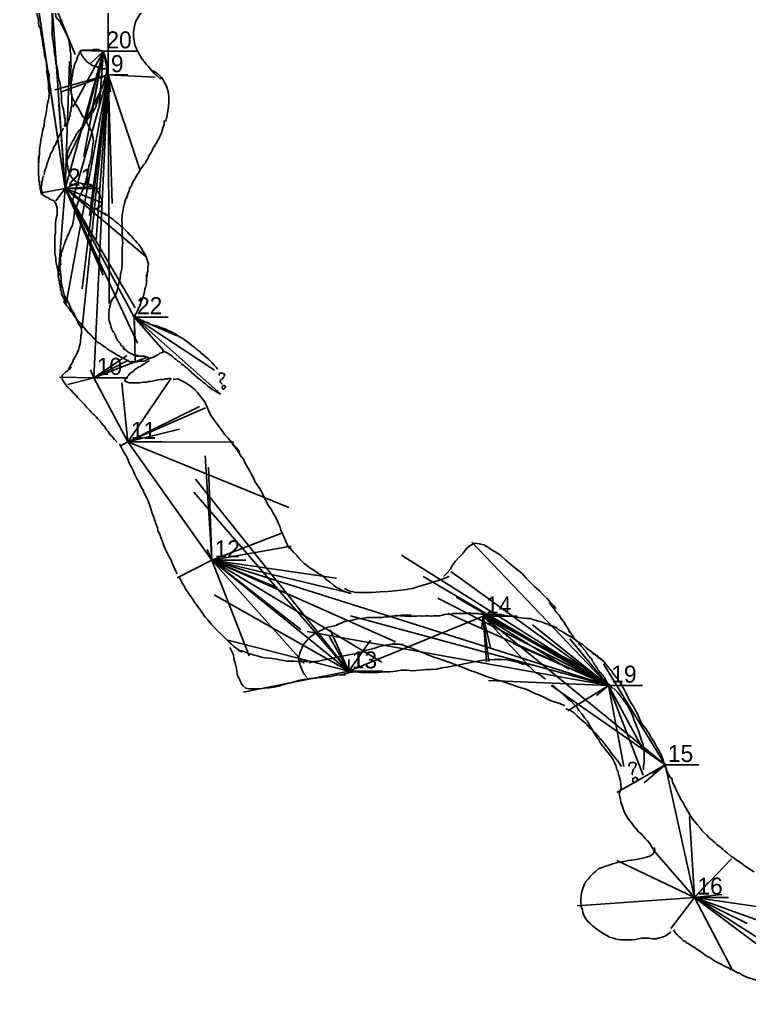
# Model space of a CAD drawing. Extents: x 3.2 to 43.1, y -48.1 to 3.7.
# Drawn here: x 8.33 to 21.2, y -48.1 to -30.7 of the extents above; entities that cross this region are included whole.
import ezdxf

# ---------------------------------------------------------------- set-up
doc = ezdxf.new("R2010")
doc.units = 0
for name, pattern in [('L_BORDER', [0]), ('L_chimney', [0]), ('L_WALL', [0])]:
    doc.linetypes.add(name, pattern=pattern)
for name, color, linetype in [('LEG', 1, 'Continuous'), ('SCRAP_0', 7, 'Continuous'), ('SPLAY', 2, 'Continuous'), ('STATION', 3, 'Continuous')]:
    doc.layers.add(name, color=color, linetype=linetype)

msp = doc.modelspace()

# ---------------------------------------------------------------- linework, layer by layer
at = {"layer": 'LEG'}
for p, q in [((9.89, -28.64, -1), (9.89, -31.67, -1)), ((9.13, -33.67, -1), (8.49, -29.3, -1)), ((9.81, -31.25, -1), (9.13, -33.67, -1)), ((9.89, -31.67, -1), (9.81, -31.25, -1)), ((9.89, -31.67, -1), (9.64, -37.01, -1)), ((9.13, -33.67, -1), (10.35, -35.94, -1)), ((9.64, -37.01, -1), (10.24, -38.14, -1)), ((10.24, -38.14, -1), (11.72, -40.23, -1)), ((11.72, -40.23, -1), (14.14, -42.19, -1)), ((11.72, -40.23, -1), (18.72, -42.44, -1)), ((14.14, -42.19, -1), (16.51, -41.22, -1)), ((16.51, -41.22, -1), (19.72, -43.84, -1)), ((19.72, -43.84, -1), (20.24, -46.18, -1)), ((20.24, -46.18, -1), (22.77, -48.08, -1)), ((20.24, -46.18, -1), (22.09, -47.36, -1))]:
    msp.add_line(p, q, dxfattribs=at)
at = {"layer": 'SCRAP_0', "color": 90, "linetype": 'L_border', "flags": 128}
for points in [[(8.85, -31.71), (8.85, -31.67), (8.83, -31.61), (8.81, -31.54), (8.8, -31.5), (8.8, -31.44), (8.78, -31.36), (8.77, -31.32), (8.76, -31.25), (8.75, -31.19), (8.74, -31.14), (8.73, -31.06), (8.72, -31.01), (8.71, -30.95), (8.7, -30.89), (8.69, -30.84), (8.67, -30.8), (8.66, -30.75), (8.66, -30.7), (8.65, -30.65), (8.64, -30.61), (8.63, -30.57), (8.62, -30.52), (8.61, -30.46), (8.6, -30.39), (8.59, -30.32), (8.57, -30.25), (8.55, -30.19), (8.54, -30.13), (8.53, -30.08), (8.52, -30.03), (8.5, -29.98), (8.49, -29.91), (8.48, -29.84), (8.47, -29.78), (8.45, -29.72), (8.43, -29.66), (8.42, -29.62), (8.4, -29.58), (8.38, -29.54), (8.36, -29.49), (8.33, -29.45)], [(8.9, -30.57), (8.9, -30.65), (8.9, -30.74), (8.9, -30.83), (8.9, -30.9), (8.9, -30.95), (8.91, -31.03), (8.92, -31.08), (8.93, -31.17), (8.94, -31.24), (8.95, -31.32), (8.96, -31.39), (8.97, -31.46), (8.99, -31.53), (9, -31.6), (9.01, -31.68), (9.02, -31.75), (9.04, -31.8), (9.05, -31.86), (9.05, -31.92), (9.06, -31.98), (9.07, -32.05), (9.07, -32.12), (9.08, -32.2), (9.1, -32.27), (9.11, -32.34), (9.12, -32.4)], [(9.39, -31.26), (9.38, -31.29), (9.37, -31.32), (9.35, -31.35), (9.34, -31.39), (9.33, -31.42), (9.32, -31.44), (9.31, -31.46), (9.3, -31.48), (9.29, -31.5), (9.29, -31.53), (9.28, -31.56), (9.27, -31.6), (9.27, -31.62), (9.26, -31.65), (9.26, -31.68), (9.25, -31.71), (9.25, -31.74), (9.25, -31.76), (9.24, -31.78), (9.24, -31.81), (9.24, -31.83), (9.24, -31.85), (9.24, -31.88), (9.24, -31.9), (9.24, -31.93), (9.24, -31.96), (9.24, -31.98), (9.25, -32.02), (9.25, -32.05), (9.25, -32.08), (9.25, -32.11), (9.25, -32.13), (9.25, -32.16), (9.25, -32.18), (9.25, -32.21), (9.24, -32.23), (9.24, -32.26), (9.23, -32.29), (9.23, -32.31), (9.22, -32.34), (9.22, -32.36), (9.22, -32.39), (9.21, -32.41), (9.2, -32.44), (9.19, -32.47), (9.18, -32.5), (9.17, -32.52), (9.16, -32.54), (9.14, -32.56), (9.13, -32.58)], [(8.67, -33.22), (8.67, -33.16), (8.68, -33.07), (8.68, -32.98), (8.69, -32.91), (8.7, -32.82), (8.72, -32.74), (8.73, -32.66), (8.76, -32.56), (8.77, -32.47), (8.79, -32.37), (8.8, -32.31), (8.81, -32.24), (8.82, -32.17), (8.84, -32.11), (8.85, -32.05), (8.85, -31.98), (8.84, -31.92), (8.84, -31.85), (8.83, -31.77), (8.82, -31.69), (8.81, -31.62), (8.81, -31.58)], [(9.87, -31.55), (9.87, -31.56), (9.87, -31.58), (9.87, -31.59), (9.86, -31.6), (9.86, -31.61), (9.86, -31.63), (9.86, -31.65), (9.85, -31.66), (9.85, -31.68), (9.84, -31.69), (9.84, -31.71), (9.83, -31.72), (9.83, -31.74), (9.82, -31.76), (9.82, -31.77), (9.81, -31.79), (9.81, -31.8), (9.8, -31.81), (9.8, -31.82), (9.8, -31.84), (9.79, -31.85), (9.79, -31.86), (9.79, -31.87), (9.79, -31.88), (9.78, -31.89)], [(9.52, -32.45), (9.54, -32.44), (9.55, -32.42), (9.57, -32.4), (9.58, -32.39), (9.59, -32.37), (9.61, -32.34), (9.63, -32.31), (9.64, -32.29), (9.66, -32.26), (9.67, -32.24), (9.68, -32.22), (9.68, -32.19), (9.69, -32.17), (9.7, -32.14), (9.71, -32.1), (9.71, -32.09), (9.72, -32.07), (9.73, -32.04), (9.73, -32.02), (9.74, -32), (9.75, -31.98), (9.76, -31.96), (9.76, -31.93), (9.77, -31.91), (9.78, -31.89)], [(9.12, -32.36), (9.12, -32.38), (9.12, -32.4), (9.12, -32.42), (9.13, -32.44), (9.13, -32.46), (9.13, -32.49), (9.13, -32.51), (9.13, -32.53), (9.13, -32.54), (9.12, -32.56), (9.12, -32.57), (9.12, -32.58)], [(9.49, -32.52), (9.48, -32.53), (9.46, -32.55), (9.44, -32.57), (9.43, -32.59), (9.41, -32.61), (9.4, -32.63), (9.38, -32.65), (9.36, -32.67), (9.35, -32.69), (9.33, -32.71), (9.32, -32.74), (9.31, -32.76), (9.29, -32.79), (9.28, -32.82)], [(9.53, -32.45), (9.52, -32.46), (9.52, -32.46), (9.52, -32.46), (9.52, -32.46), (9.52, -32.47), (9.52, -32.47), (9.52, -32.47), (9.52, -32.47), (9.51, -32.48), (9.51, -32.48), (9.51, -32.48), (9.51, -32.48), (9.51, -32.49), (9.51, -32.49), (9.5, -32.49), (9.5, -32.5), (9.5, -32.5), (9.5, -32.5), (9.5, -32.5), (9.5, -32.5), (9.5, -32.51), (9.5, -32.51), (9.49, -32.51), (9.49, -32.51), (9.49, -32.51), (9.49, -32.52), (9.49, -32.52), (9.49, -32.52), (9.48, -32.52)], [(9.18, -33.01), (9.18, -33), (9.18, -33), (9.19, -32.99), (9.19, -32.99), (9.19, -32.98), (9.19, -32.98), (9.2, -32.97), (9.2, -32.96), (9.2, -32.96), (9.2, -32.95), (9.21, -32.94), (9.21, -32.94), (9.21, -32.93), (9.22, -32.93), (9.22, -32.92), (9.22, -32.92), (9.23, -32.91), (9.23, -32.9), (9.23, -32.9), (9.23, -32.89), (9.24, -32.89), (9.24, -32.88), (9.24, -32.88), (9.25, -32.87), (9.25, -32.87), (9.25, -32.86), (9.26, -32.85), (9.26, -32.85), (9.26, -32.84), (9.27, -32.84), (9.27, -32.83), (9.27, -32.83), (9.27, -32.82), (9.28, -32.82), (9.28, -32.81), (9.28, -32.81)], [(9.37, -33.58), (9.35, -33.57), (9.33, -33.57), (9.32, -33.55), (9.3, -33.54), (9.28, -33.52), (9.27, -33.5), (9.26, -33.49), (9.24, -33.47), (9.23, -33.45), (9.22, -33.43), (9.21, -33.41), (9.2, -33.39), (9.19, -33.36), (9.19, -33.35), (9.18, -33.32), (9.18, -33.3), (9.18, -33.28), (9.17, -33.26), (9.17, -33.24), (9.17, -33.22), (9.16, -33.2), (9.16, -33.18), (9.16, -33.16), (9.16, -33.13), (9.16, -33.11), (9.17, -33.09), (9.17, -33.07), (9.17, -33.05), (9.18, -33.03), (9.18, -33.01)], [(8.74, -33.79), (8.72, -33.77), (8.71, -33.75), (8.7, -33.73), (8.7, -33.71), (8.69, -33.69), (8.69, -33.66), (8.69, -33.64), (8.68, -33.61), (8.68, -33.59), (8.68, -33.56), (8.67, -33.53), (8.67, -33.51), (8.67, -33.48), (8.67, -33.46), (8.66, -33.44), (8.66, -33.42), (8.66, -33.4), (8.66, -33.37), (8.66, -33.36), (8.66, -33.34), (8.66, -33.31), (8.66, -33.29), (8.66, -33.27), (8.66, -33.24), (8.66, -33.22), (8.66, -33.2), (8.66, -33.18), (8.66, -33.15), (8.66, -33.14), (8.67, -33.09)], [(9.35, -33.57), (9.37, -33.57), (9.4, -33.58), (9.41, -33.58), (9.43, -33.59), (9.46, -33.59), (9.47, -33.59), (9.49, -33.59), (9.51, -33.59), (9.53, -33.6), (9.55, -33.6), (9.57, -33.61), (9.59, -33.62), (9.61, -33.63), (9.62, -33.64), (9.64, -33.65), (9.65, -33.65), (9.67, -33.67), (9.68, -33.68), (9.69, -33.7), (9.7, -33.72), (9.71, -33.73), (9.72, -33.75), (9.73, -33.77), (9.74, -33.78), (9.75, -33.8), (9.75, -33.82), (9.76, -33.83), (9.77, -33.85), (9.78, -33.87), (9.78, -33.89), (9.78, -33.9), (9.78, -33.92), (9.78, -33.94), (9.77, -33.96), (9.76, -33.97), (9.75, -33.99), (9.73, -34), (9.72, -34.01), (9.7, -34.02), (9.68, -34.03), (9.67, -34.03), (9.68, -34.04), (9.7, -34.05), (9.72, -34.06), (9.74, -34.07), (9.76, -34.08), (9.78, -34.09), (9.79, -34.1), (9.81, -34.11), (9.82, -34.12), (9.84, -34.13), (9.85, -34.14), (9.86, -34.15)], [(9.04, -35.21), (9.02, -35.18), (9, -35.12), (8.99, -35.06), (8.98, -35.01), (8.97, -34.96), (8.97, -34.91), (8.96, -34.87), (8.95, -34.82), (8.95, -34.79), (8.95, -34.75), (8.95, -34.72), (8.95, -34.68), (8.95, -34.63), (8.95, -34.59), (8.95, -34.55), (8.95, -34.5), (8.96, -34.46), (8.96, -34.42), (8.96, -34.37), (8.96, -34.32), (8.96, -34.29), (8.97, -34.23), (8.98, -34.17), (8.99, -34.14), (8.99, -34.1), (8.99, -34.06), (8.99, -34.02), (8.98, -33.98), (8.97, -33.94), (8.95, -33.91), (8.93, -33.89), (8.89, -33.87), (8.86, -33.86), (8.83, -33.84), (8.79, -33.82), (8.76, -33.8), (8.73, -33.78), (8.7, -33.76)], [(9.82, -34.11), (9.87, -34.14), (9.9, -34.17), (9.94, -34.19), (9.98, -34.22), (10.01, -34.25), (10.04, -34.27), (10.07, -34.29), (10.11, -34.33), (10.14, -34.35), (10.16, -34.37), (10.19, -34.4), (10.22, -34.43), (10.24, -34.45), (10.26, -34.48), (10.31, -34.52), (10.34, -34.56), (10.37, -34.59), (10.4, -34.63), (10.43, -34.66), (10.46, -34.7), (10.48, -34.73), (10.5, -34.77), (10.52, -34.8), (10.55, -34.85), (10.57, -34.89), (10.58, -34.93), (10.59, -34.97), (10.6, -35.01), (10.59, -35.06), (10.59, -35.09), (10.59, -35.13), (10.58, -35.16), (10.58, -35.21), (10.57, -35.25)], [(9.01, -35.12), (9.01, -35.15), (9.01, -35.18), (9.01, -35.21), (9.01, -35.23), (9.02, -35.25), (9.02, -35.28), (9.03, -35.31), (9.03, -35.34), (9.04, -35.36), (9.04, -35.38), (9.05, -35.41), (9.05, -35.43), (9.05, -35.45), (9.06, -35.48), (9.07, -35.5), (9.07, -35.53), (9.08, -35.56), (9.09, -35.58), (9.11, -35.61), (9.12, -35.64), (9.14, -35.67), (9.15, -35.7)], [(10.35, -35.93), (10.37, -35.9), (10.39, -35.87), (10.4, -35.84), (10.42, -35.8), (10.43, -35.77), (10.45, -35.74), (10.46, -35.71), (10.47, -35.68), (10.48, -35.65), (10.5, -35.61), (10.51, -35.58), (10.52, -35.54), (10.53, -35.49), (10.54, -35.45), (10.55, -35.42), (10.56, -35.37), (10.57, -35.34), (10.57, -35.31), (10.57, -35.28), (10.57, -35.25), (10.57, -35.22), (10.57, -35.19)], [(9.1, -35.66), (9.13, -35.7), (9.16, -35.74), (9.19, -35.77), (9.21, -35.8), (9.23, -35.84), (9.26, -35.87), (9.28, -35.9), (9.31, -35.94), (9.34, -35.98), (9.37, -36.02), (9.4, -36.05), (9.43, -36.09), (9.47, -36.13), (9.5, -36.17), (9.54, -36.22), (9.58, -36.25)], [(10.37, -35.91), (10.36, -35.92), (10.36, -35.92), (10.36, -35.92), (10.36, -35.93), (10.36, -35.93), (10.36, -35.93), (10.36, -35.94), (10.36, -35.94), (10.36, -35.94), (10.37, -35.94), (10.37, -35.95), (10.37, -35.95), (10.37, -35.95), (10.38, -35.95), (10.38, -35.95), (10.38, -35.96), (10.39, -35.96), (10.39, -35.96), (10.39, -35.96)], [(10.57, -36.03), (10.56, -36.03), (10.55, -36.03), (10.53, -36.02), (10.52, -36.02), (10.51, -36.01), (10.49, -36), (10.48, -36), (10.46, -35.99), (10.45, -35.98), (10.43, -35.98), (10.42, -35.97), (10.41, -35.97), (10.4, -35.97), (10.39, -35.96), (10.38, -35.96)], [(10.56, -36.03), (10.6, -36.05), (10.63, -36.07), (10.67, -36.08), (10.72, -36.09), (10.78, -36.11), (10.83, -36.13), (10.89, -36.15), (10.94, -36.17), (10.98, -36.19), (11.02, -36.21), (11.06, -36.23), (11.11, -36.26), (11.15, -36.29), (11.21, -36.32), (11.26, -36.36), (11.32, -36.4), (11.37, -36.44), (11.42, -36.48), (11.46, -36.52), (11.5, -36.54), (11.53, -36.58), (11.58, -36.61), (11.62, -36.65), (11.67, -36.69), (11.72, -36.74), (11.76, -36.79), (11.8, -36.83), (11.82, -36.86)], [(9.57, -36.25), (9.57, -36.25), (9.58, -36.25), (9.58, -36.25), (9.58, -36.26), (9.58, -36.26), (9.59, -36.26), (9.59, -36.27), (9.59, -36.27), (9.59, -36.27), (9.6, -36.27), (9.6, -36.28), (9.6, -36.28), (9.6, -36.28), (9.61, -36.28), (9.61, -36.29), (9.61, -36.29), (9.62, -36.29), (9.62, -36.29), (9.62, -36.3), (9.62, -36.3), (9.63, -36.3), (9.63, -36.3), (9.63, -36.31), (9.63, -36.31), (9.64, -36.31), (9.64, -36.31), (9.64, -36.32), (9.64, -36.32), (9.65, -36.32), (9.65, -36.32), (9.65, -36.32), (9.65, -36.32)], [(9.65, -36.32), (9.68, -36.36), (9.71, -36.39), (9.75, -36.41), (9.79, -36.44), (9.82, -36.46), (9.85, -36.48), (9.88, -36.51), (9.92, -36.53), (9.95, -36.55), (9.99, -36.57), (10.03, -36.6), (10.07, -36.62), (10.12, -36.65), (10.15, -36.66), (10.2, -36.69), (10.24, -36.71), (10.28, -36.73), (10.32, -36.74), (10.35, -36.74)], [(10.3, -36.72), (10.34, -36.73), (10.36, -36.73), (10.4, -36.73), (10.44, -36.72), (10.48, -36.72), (10.51, -36.72), (10.54, -36.71), (10.58, -36.69), (10.61, -36.68), (10.65, -36.66), (10.69, -36.65), (10.72, -36.63), (10.75, -36.61), (10.78, -36.6), (10.8, -36.58), (10.83, -36.57), (10.86, -36.56), (10.88, -36.55)], [(10.85, -36.55), (10.88, -36.55), (10.93, -36.57), (10.98, -36.6), (11, -36.62), (11.03, -36.64), (11.06, -36.67), (11.09, -36.69), (11.12, -36.72), (11.15, -36.73), (11.19, -36.77), (11.23, -36.8), (11.27, -36.83), (11.29, -36.85), (11.32, -36.88), (11.35, -36.9), (11.37, -36.93), (11.4, -36.95), (11.42, -36.97), (11.45, -36.99), (11.47, -37.01), (11.49, -37.03), (11.54, -37.06), (11.57, -37.09), (11.61, -37.12), (11.65, -37.16), (11.69, -37.19), (11.73, -37.22), (11.77, -37.24), (11.8, -37.26), (11.83, -37.28), (11.86, -37.3)], [(11.86, -36.97), (11.85, -36.96), (11.85, -36.95), (11.85, -36.94), (11.86, -36.93), (11.88, -36.93), (11.89, -36.93), (11.9, -36.93), (11.91, -36.93), (11.93, -36.94), (11.94, -36.94), (11.94, -36.95), (11.95, -36.96), (11.94, -36.98), (11.93, -37), (11.92, -37.01), (11.91, -37.03), (11.89, -37.04), (11.88, -37.05), (11.87, -37.06), (11.87, -37.07), (11.87, -37.08), (11.87, -37.09), (11.88, -37.1), (11.89, -37.11), (11.9, -37.12), (11.9, -37.12)], [(11.91, -37.17), (11.9, -37.18), (11.91, -37.2), (11.92, -37.21), (11.93, -37.21), (11.94, -37.2), (11.95, -37.19), (11.96, -37.17), (11.96, -37.16), (11.95, -37.15), (11.93, -37.15), (11.91, -37.16), (11.9, -37.17)], [(13.92, -41.37), (14, -41.34), (14.06, -41.31), (14.13, -41.3), (14.2, -41.29), (14.27, -41.27), (14.33, -41.26), (14.4, -41.25), (14.46, -41.24), (14.52, -41.24), (14.57, -41.24), (14.62, -41.24), (14.67, -41.24), (14.72, -41.24), (14.78, -41.23), (14.84, -41.23), (14.89, -41.22), (14.94, -41.21), (15, -41.21), (15.06, -41.2), (15.12, -41.2), (15.19, -41.2), (15.24, -41.2)], [(14.97, -41.2), (15.03, -41.21), (15.08, -41.21), (15.13, -41.22), (15.17, -41.22), (15.22, -41.22), (15.27, -41.22), (15.33, -41.22), (15.39, -41.21), (15.44, -41.22), (15.5, -41.21), (15.55, -41.21), (15.6, -41.22), (15.64, -41.21), (15.69, -41.21), (15.74, -41.21), (15.79, -41.2), (15.83, -41.19), (15.88, -41.18), (15.93, -41.18), (15.98, -41.17), (16.03, -41.17), (16.08, -41.17), (16.12, -41.17), (16.17, -41.17), (16.22, -41.17), (16.27, -41.16), (16.32, -41.17), (16.37, -41.17), (16.42, -41.17), (16.47, -41.18), (16.53, -41.18), (16.6, -41.18), (16.65, -41.19), (16.71, -41.19), (16.76, -41.19), (16.8, -41.19), (16.82, -41.19)], [(16.8, -41.19), (16.81, -41.19), (16.82, -41.19), (16.83, -41.19), (16.84, -41.19), (16.85, -41.2), (16.86, -41.2), (16.87, -41.2), (16.88, -41.2), (16.88, -41.2), (16.89, -41.21), (16.91, -41.21), (16.91, -41.21), (16.92, -41.21), (16.93, -41.21), (16.94, -41.21), (16.95, -41.22), (16.96, -41.22)], [(16.9, -41.21), (16.96, -41.22), (17.01, -41.22), (17.07, -41.23), (17.14, -41.24), (17.22, -41.25), (17.28, -41.26), (17.34, -41.26), (17.4, -41.28), (17.47, -41.3), (17.53, -41.32), (17.59, -41.34), (17.65, -41.36), (17.71, -41.39)], [(17.71, -41.39), (17.71, -41.39), (17.72, -41.39), (17.72, -41.39), (17.73, -41.39), (17.74, -41.4), (17.74, -41.4), (17.75, -41.4), (17.75, -41.4), (17.76, -41.4), (17.76, -41.41), (17.77, -41.41), (17.77, -41.41), (17.78, -41.41), (17.78, -41.41), (17.79, -41.42), (17.79, -41.42), (17.8, -41.42), (17.8, -41.42), (17.81, -41.43), (17.81, -41.43), (17.81, -41.43), (17.82, -41.44), (17.82, -41.44), (17.82, -41.44), (17.83, -41.45), (17.83, -41.45), (17.84, -41.45), (17.84, -41.45), (17.84, -41.46), (17.85, -41.46)], [(17.83, -41.45), (17.89, -41.48), (17.94, -41.51), (18, -41.55), (18.06, -41.58), (18.11, -41.62), (18.16, -41.65), (18.21, -41.69), (18.27, -41.72), (18.32, -41.77), (18.38, -41.82), (18.44, -41.86), (18.49, -41.9), (18.54, -41.94), (18.59, -41.98), (18.64, -42.01)], [(12.04, -41.77), (12.07, -41.83), (12.1, -41.9), (12.11, -41.97), (12.13, -42.04), (12.15, -42.11), (12.16, -42.18), (12.17, -42.24), (12.19, -42.3), (12.22, -42.35), (12.24, -42.4), (12.27, -42.44), (12.32, -42.49), (12.38, -42.5), (12.44, -42.5), (12.49, -42.5), (12.56, -42.5), (12.65, -42.49), (12.73, -42.48), (12.82, -42.47), (12.9, -42.45), (12.97, -42.43), (13.03, -42.41), (13.09, -42.4), (13.14, -42.39), (13.19, -42.37), (13.25, -42.35), (13.31, -42.34), (13.38, -42.33), (13.44, -42.32), (13.5, -42.32), (13.55, -42.31), (13.6, -42.3), (13.66, -42.3), (13.71, -42.29), (13.77, -42.29), (13.82, -42.28), (13.87, -42.27), (13.92, -42.26), (13.98, -42.25), (14.04, -42.25), (14.08, -42.25)], [(18.43, -41.85), (18.44, -41.87), (18.45, -41.88), (18.47, -41.89), (18.49, -41.9), (18.5, -41.91), (18.52, -41.92), (18.54, -41.93), (18.55, -41.94), (18.57, -41.96), (18.59, -41.97), (18.6, -41.99), (18.62, -42.01), (18.64, -42.02), (18.66, -42.04), (18.67, -42.06), (18.68, -42.07), (18.69, -42.08), (18.7, -42.1), (18.71, -42.11), (18.73, -42.13), (18.74, -42.15), (18.76, -42.17), (18.78, -42.19), (18.79, -42.22), (18.81, -42.24), (18.82, -42.25), (18.83, -42.26), (18.84, -42.28), (18.85, -42.29), (18.87, -42.31), (18.88, -42.32), (18.89, -42.34), (18.91, -42.36), (18.92, -42.37), (18.93, -42.39), (18.93, -42.41), (18.94, -42.42)], [(14.01, -42.25), (14.15, -42.21), (14.26, -42.2), (14.35, -42.21), (14.45, -42.21), (14.55, -42.21), (14.65, -42.21), (14.75, -42.2), (14.86, -42.2), (14.97, -42.19), (15.07, -42.17), (15.16, -42.17), (15.27, -42.18), (15.39, -42.17), (15.5, -42.16), (15.59, -42.16), (15.69, -42.15), (15.78, -42.13), (15.87, -42.12), (15.96, -42.1), (16.07, -42.08), (16.17, -42.06), (16.27, -42.04), (16.38, -42.02), (16.48, -42), (16.58, -41.99), (16.7, -41.98), (16.83, -41.98), (16.93, -41.99), (17.03, -42.01), (17.12, -42.03), (17.22, -42.07)], [(17.19, -42.05), (17.27, -42.07), (17.33, -42.11), (17.38, -42.16), (17.43, -42.21), (17.49, -42.24), (17.55, -42.28), (17.61, -42.33)], [(17.73, -42.43), (17.79, -42.48), (17.84, -42.53), (17.89, -42.57), (17.95, -42.63), (18, -42.68), (18.06, -42.72), (18.11, -42.77), (18.16, -42.82), (18.2, -42.88), (18.25, -42.94), (18.3, -43.01), (18.35, -43.07), (18.38, -43.13), (18.42, -43.2), (18.46, -43.27), (18.5, -43.33), (18.55, -43.4), (18.58, -43.46), (18.63, -43.53), (18.69, -43.6), (18.74, -43.66), (18.79, -43.73), (18.82, -43.79), (18.85, -43.85), (18.87, -43.92)], [(18.94, -42.4), (18.96, -42.45), (18.99, -42.5), (19.02, -42.56), (19.05, -42.61), (19.08, -42.68), (19.12, -42.75), (19.16, -42.81), (19.19, -42.87), (19.23, -42.94), (19.26, -43.01), (19.28, -43.06), (19.31, -43.11), (19.34, -43.15), (19.38, -43.2), (19.41, -43.25), (19.44, -43.29), (19.46, -43.34), (19.49, -43.39), (19.52, -43.43), (19.55, -43.48), (19.58, -43.54), (19.61, -43.58), (19.64, -43.64), (19.66, -43.69), (19.68, -43.74), (19.7, -43.8), (19.71, -43.84), (19.73, -43.9), (19.75, -43.92)], [(18.86, -43.91), (18.87, -43.92), (18.87, -43.93), (18.88, -43.94), (18.88, -43.95), (18.89, -43.96), (18.89, -43.97), (18.89, -43.99), (18.9, -44), (18.9, -44.02), (18.91, -44.03), (18.91, -44.04), (18.91, -44.05), (18.92, -44.07), (18.92, -44.08), (18.92, -44.09), (18.92, -44.1), (18.93, -44.11), (18.93, -44.12), (18.93, -44.13), (18.93, -44.15), (18.94, -44.16), (18.94, -44.17), (18.94, -44.18), (18.94, -44.19), (18.94, -44.2), (18.94, -44.21), (18.94, -44.22)], [(19.73, -43.87), (19.74, -43.92), (19.77, -43.98), (19.8, -44.04), (19.83, -44.09)], [(19.84, -44.07), (19.85, -44.15), (19.89, -44.22), (19.91, -44.27), (19.94, -44.33), (19.97, -44.39), (20, -44.45), (20.03, -44.5), (20.07, -44.57), (20.11, -44.64), (20.15, -44.71), (20.2, -44.79), (20.25, -44.85), (20.29, -44.9), (20.34, -44.95), (20.37, -45), (20.41, -45.04), (20.46, -45.09), (20.5, -45.13), (20.55, -45.17), (20.6, -45.21), (20.64, -45.25), (20.69, -45.29), (20.74, -45.33), (20.78, -45.37), (20.82, -45.4), (20.88, -45.45), (20.93, -45.48), (20.98, -45.52), (21.03, -45.55), (21.08, -45.59), (21.13, -45.63), (21.18, -45.66), (21.24, -45.7), (21.29, -45.73)], [(18.95, -44.22), (18.93, -44.28), (18.91, -44.35), (18.92, -44.4), (18.93, -44.45), (18.94, -44.5), (18.96, -44.56), (18.98, -44.61), (19, -44.67), (19.03, -44.73), (19.06, -44.78), (19.09, -44.82), (19.13, -44.87), (19.17, -44.92), (19.21, -44.97), (19.25, -45.02), (19.29, -45.05), (19.33, -45.1), (19.37, -45.14), (19.41, -45.18), (19.45, -45.23), (19.48, -45.28), (19.51, -45.33)], [(19.53, -45.3), (19.54, -45.35), (19.51, -45.41), (19.45, -45.45), (19.39, -45.47), (19.32, -45.49), (19.27, -45.5), (19.21, -45.51), (19.13, -45.52), (19.07, -45.53), (19.02, -45.54), (18.96, -45.55), (18.91, -45.56), (18.86, -45.57), (18.79, -45.59), (18.73, -45.61), (18.67, -45.63), (18.61, -45.65), (18.55, -45.67), (18.49, -45.72), (18.45, -45.76), (18.4, -45.81), (18.37, -45.85), (18.32, -45.9), (18.29, -45.96), (18.27, -46.02), (18.25, -46.08), (18.24, -46.14), (18.23, -46.21), (18.23, -46.28), (18.24, -46.34), (18.26, -46.4), (18.27, -46.45), (18.29, -46.51), (18.32, -46.56), (18.35, -46.6), (18.4, -46.64), (18.44, -46.68), (18.49, -46.72), (18.54, -46.76), (18.59, -46.79), (18.64, -46.82), (18.69, -46.85), (18.74, -46.88), (18.79, -46.89), (18.84, -46.91), (18.89, -46.92), (18.95, -46.93), (19.02, -46.93), (19.07, -46.93), (19.13, -46.93), (19.2, -46.92), (19.25, -46.91), (19.31, -46.9), (19.37, -46.9), (19.44, -46.9), (19.5, -46.91), (19.56, -46.91), (19.62, -46.89), (19.67, -46.88), (19.73, -46.86), (19.77, -46.83), (19.82, -46.79)], [(19.87, -46.75), (19.9, -46.8), (19.93, -46.84), (19.96, -46.87), (20, -46.9), (20.04, -46.94), (20.08, -46.96), (20.1, -46.98), (20.14, -47), (20.17, -47.02), (20.2, -47.04), (20.23, -47.06), (20.26, -47.08), (20.29, -47.1), (20.35, -47.14), (20.39, -47.17), (20.42, -47.19), (20.46, -47.22), (20.51, -47.24), (20.55, -47.27), (20.59, -47.3), (20.63, -47.32), (20.67, -47.34), (20.71, -47.36), (20.75, -47.38), (20.78, -47.4), (20.81, -47.41), (20.85, -47.43), (20.88, -47.45), (20.92, -47.46)], [(20.92, -47.46), (20.92, -47.47), (20.92, -47.47), (20.93, -47.47), (20.93, -47.47), (20.94, -47.47), (20.94, -47.48), (20.94, -47.48), (20.95, -47.48), (20.95, -47.48), (20.95, -47.48), (20.95, -47.48), (20.96, -47.49), (20.96, -47.49), (20.96, -47.49), (20.97, -47.49), (20.97, -47.49), (20.98, -47.49), (20.98, -47.49), (20.98, -47.5), (20.99, -47.5), (20.99, -47.5), (20.99, -47.51), (21, -47.51), (21, -47.51), (21, -47.51), (21.01, -47.51), (21.01, -47.51), (21.01, -47.51), (21.02, -47.51), (21.02, -47.52)], [(21.02, -47.51), (21.1, -47.56), (21.19, -47.6), (21.28, -47.62), (21.36, -47.65), (21.45, -47.67), (21.56, -47.7), (21.63, -47.71), (21.71, -47.73), (21.79, -47.76), (21.86, -47.79), (21.92, -47.81), (22.03, -47.85), (22.11, -47.88), (22.21, -47.92), (22.31, -47.96), (22.4, -47.99), (22.48, -48.02), (22.54, -48.04), (22.61, -48.06), (22.67, -48.07), (22.74, -48.08), (22.8, -48.09), (22.86, -48.1)]]:
    msp.add_lwpolyline(points, dxfattribs=at)
at = {"layer": 'SCRAP_0', "color": 10, "linetype": 'L_wall', "flags": 128}
for points in [[(8.95, -30.49), (8.95, -30.5), (8.95, -30.51), (8.95, -30.51), (8.95, -30.52), (8.95, -30.52), (8.95, -30.53), (8.95, -30.53), (8.95, -30.54), (8.95, -30.54), (8.95, -30.55), (8.96, -30.55), (8.96, -30.56), (8.96, -30.57), (8.96, -30.57), (8.96, -30.58), (8.96, -30.58), (8.96, -30.59), (8.96, -30.59), (8.96, -30.6), (8.96, -30.6), (8.97, -30.6), (8.97, -30.61), (8.97, -30.61), (8.97, -30.62), (8.97, -30.62), (8.97, -30.62), (8.97, -30.63), (8.97, -30.63), (8.97, -30.64), (8.97, -30.64), (8.97, -30.65), (8.98, -30.65), (8.98, -30.66), (8.98, -30.66), (8.98, -30.66), (8.98, -30.67), (8.99, -30.67), (8.99, -30.68), (8.99, -30.68), (9, -30.68), (9, -30.69), (9, -30.69), (9.01, -30.69), (9.01, -30.69), (9.01, -30.7), (9.01, -30.7), (9.02, -30.7), (9.02, -30.7), (9.02, -30.71), (9.03, -30.71), (9.03, -30.71)], [(10.5, -30.54), (10.45, -30.6), (10.42, -30.65), (10.38, -30.72), (10.36, -30.78), (10.35, -30.84), (10.34, -30.9), (10.34, -30.99), (10.35, -31.07), (10.36, -31.14), (10.39, -31.21), (10.42, -31.27), (10.46, -31.34), (10.49, -31.39), (10.53, -31.44), (10.56, -31.48), (10.6, -31.52), (10.63, -31.56), (10.67, -31.6), (10.71, -31.65), (10.75, -31.68), (10.8, -31.73), (10.82, -31.73)], [(9.1, -30.85), (9.07, -30.78), (9.03, -30.71)], [(9.1, -30.84), (9.1, -30.85), (9.1, -30.85), (9.1, -30.85), (9.11, -30.86), (9.11, -30.86), (9.11, -30.86), (9.11, -30.87), (9.12, -30.88), (9.12, -30.88), (9.12, -30.88), (9.12, -30.88), (9.12, -30.89), (9.12, -30.89), (9.12, -30.89), (9.13, -30.9), (9.13, -30.9), (9.13, -30.9), (9.13, -30.91), (9.13, -30.91), (9.13, -30.91), (9.14, -30.92), (9.14, -30.92), (9.14, -30.92), (9.14, -30.92), (9.14, -30.93), (9.14, -30.93), (9.15, -30.93), (9.15, -30.94), (9.15, -30.94), (9.15, -30.94), (9.15, -30.95), (9.15, -30.95), (9.16, -30.95), (9.16, -30.95), (9.16, -30.96), (9.16, -30.96)], [(9.24, -31.98), (9.23, -31.92), (9.23, -31.85), (9.22, -31.78), (9.23, -31.71), (9.23, -31.64), (9.23, -31.57), (9.24, -31.52), (9.23, -31.46), (9.23, -31.41), (9.23, -31.36), (9.23, -31.3), (9.22, -31.25), (9.22, -31.19), (9.21, -31.14), (9.2, -31.09), (9.19, -31.03), (9.16, -30.96)], [(10.68, -31.59), (10.77, -31.65), (10.84, -31.72), (10.88, -31.79), (10.92, -31.87), (10.95, -31.96), (10.96, -32.05), (10.96, -32.16), (10.95, -32.27), (10.93, -32.38), (10.91, -32.49)], [(9.22, -31.93), (9.23, -31.96), (9.24, -31.98), (9.24, -32), (9.25, -32.02), (9.25, -32.05), (9.26, -32.07), (9.27, -32.09), (9.28, -32.11), (9.29, -32.13), (9.3, -32.15), (9.31, -32.17), (9.32, -32.19), (9.33, -32.21), (9.34, -32.23), (9.35, -32.24), (9.37, -32.26), (9.38, -32.27)], [(9.33, -32.2), (9.34, -32.21)], [(9.44, -32.4), (9.41, -32.34), (9.39, -32.3), (9.36, -32.25), (9.34, -32.21)], [(9.43, -32.38), (9.44, -32.39), (9.45, -32.4), (9.45, -32.41), (9.46, -32.42), (9.46, -32.43), (9.47, -32.44), (9.48, -32.45), (9.49, -32.46), (9.49, -32.47), (9.5, -32.48), (9.5, -32.49), (9.51, -32.5), (9.52, -32.51), (9.52, -32.52), (9.53, -32.53), (9.53, -32.54), (9.54, -32.55), (9.54, -32.56), (9.55, -32.57), (9.55, -32.58), (9.56, -32.59), (9.56, -32.59), (9.57, -32.6), (9.57, -32.61)], [(10.88, -32.47), (10.88, -32.51), (10.88, -32.55), (10.86, -32.59), (10.85, -32.63), (10.84, -32.66), (10.83, -32.7), (10.81, -32.73), (10.8, -32.76), (10.78, -32.8), (10.76, -32.84), (10.74, -32.87), (10.72, -32.91), (10.69, -32.95), (10.67, -33), (10.65, -33.04), (10.62, -33.08), (10.6, -33.11), (10.59, -33.15), (10.57, -33.18), (10.55, -33.22), (10.52, -33.25), (10.5, -33.28), (10.48, -33.31), (10.45, -33.35), (10.43, -33.39), (10.4, -33.43), (10.38, -33.47), (10.36, -33.51), (10.34, -33.54), (10.32, -33.57), (10.31, -33.6), (10.3, -33.63), (10.28, -33.65), (10.27, -33.68), (10.26, -33.72), (10.25, -33.74), (10.24, -33.77), (10.23, -33.8), (10.22, -33.83), (10.21, -33.86)], [(9.61, -32.69), (9.62, -32.77), (9.63, -32.84), (9.62, -32.91), (9.61, -32.98), (9.6, -33.05), (9.59, -33.13), (9.58, -33.18), (9.57, -33.23), (9.55, -33.28), (9.54, -33.37), (9.52, -33.42)], [(9.57, -32.61), (9.57, -32.61), (9.57, -32.61), (9.57, -32.61), (9.57, -32.61), (9.57, -32.62), (9.58, -32.62), (9.58, -32.62), (9.58, -32.62), (9.58, -32.62), (9.58, -32.62), (9.58, -32.62), (9.58, -32.63), (9.58, -32.63), (9.58, -32.63), (9.58, -32.63), (9.58, -32.63), (9.58, -32.63), (9.58, -32.63), (9.58, -32.64), (9.59, -32.64), (9.59, -32.64), (9.59, -32.64), (9.59, -32.64), (9.59, -32.64), (9.59, -32.65), (9.59, -32.65), (9.59, -32.65), (9.59, -32.65), (9.59, -32.65), (9.59, -32.66), (9.59, -32.66), (9.59, -32.66), (9.59, -32.66), (9.59, -32.66), (9.6, -32.66), (9.6, -32.67), (9.6, -32.67), (9.6, -32.67), (9.6, -32.67), (9.6, -32.67), (9.6, -32.67), (9.6, -32.68), (9.6, -32.68), (9.6, -32.68), (9.6, -32.68), (9.6, -32.68), (9.6, -32.68), (9.6, -32.68), (9.6, -32.69), (9.6, -32.69), (9.61, -32.69), (9.61, -32.69), (9.61, -32.69), (9.61, -32.69), (9.61, -32.69)], [(9.53, -33.4), (9.53, -33.42), (9.53, -33.43), (9.52, -33.44), (9.52, -33.45), (9.52, -33.46), (9.51, -33.47), (9.51, -33.48), (9.51, -33.48), (9.51, -33.5), (9.51, -33.5), (9.5, -33.51), (9.5, -33.53), (9.5, -33.54), (9.49, -33.55), (9.49, -33.57), (9.49, -33.58), (9.48, -33.58), (9.48, -33.59), (9.48, -33.6), (9.47, -33.61), (9.47, -33.62)], [(9.47, -33.61), (9.45, -33.68), (9.42, -33.75), (9.38, -33.83), (9.36, -33.91), (9.34, -33.98), (9.31, -34.04), (9.31, -34.08)], [(10.24, -33.78), (10.2, -33.85), (10.18, -33.94), (10.16, -34.01), (10.15, -34.08), (10.14, -34.15), (10.13, -34.22), (10.14, -34.3), (10.14, -34.37), (10.14, -34.45), (10.14, -34.54), (10.15, -34.63), (10.14, -34.72), (10.14, -34.82), (10.14, -34.88), (10.14, -34.95), (10.14, -35.01), (10.13, -35.09), (10.11, -35.19), (10.1, -35.26), (10.08, -35.34), (10.06, -35.43), (10.04, -35.51), (10.01, -35.57), (9.98, -35.61), (9.94, -35.66)], [(9.3, -34.05), (9.29, -34.14), (9.28, -34.23), (9.26, -34.32), (9.23, -34.38), (9.2, -34.45), (9.18, -34.51)], [(9.06, -35.02), (9.05, -35), (9.05, -34.98), (9.05, -34.97), (9.05, -34.95), (9.05, -34.93), (9.05, -34.91), (9.05, -34.89), (9.05, -34.88), (9.06, -34.86), (9.06, -34.83), (9.06, -34.82), (9.07, -34.81), (9.07, -34.79), (9.08, -34.77), (9.08, -34.76), (9.09, -34.74), (9.09, -34.73), (9.1, -34.71), (9.1, -34.7), (9.11, -34.68), (9.11, -34.67), (9.12, -34.66), (9.12, -34.64), (9.13, -34.62), (9.14, -34.6), (9.14, -34.59), (9.15, -34.57), (9.16, -34.55), (9.16, -34.54), (9.17, -34.52), (9.18, -34.5), (9.18, -34.48)], [(9.05, -35), (9.04, -35.07), (9.05, -35.16), (9.06, -35.25), (9.06, -35.31), (9.07, -35.36), (9.09, -35.45), (9.11, -35.53), (9.14, -35.6), (9.16, -35.67)], [(9.15, -35.6), (9.17, -35.64), (9.19, -35.69), (9.21, -35.73), (9.23, -35.78), (9.25, -35.82), (9.27, -35.85), (9.29, -35.88), (9.3, -35.92), (9.32, -35.95), (9.33, -35.98), (9.35, -36.02), (9.37, -36.06), (9.39, -36.09), (9.41, -36.12), (9.42, -36.15), (9.42, -36.19), (9.42, -36.23), (9.41, -36.27), (9.41, -36.31), (9.4, -36.35), (9.4, -36.39), (9.39, -36.43), (9.38, -36.47), (9.37, -36.52), (9.35, -36.56), (9.33, -36.6), (9.3, -36.65), (9.28, -36.69), (9.26, -36.74), (9.24, -36.77), (9.22, -36.81), (9.19, -36.85)], [(9.96, -35.64), (9.95, -35.66), (9.94, -35.68), (9.93, -35.7), (9.93, -35.72), (9.92, -35.74), (9.92, -35.76), (9.92, -35.78), (9.91, -35.79)], [(9.91, -35.79), (9.91, -35.83), (9.9, -35.87), (9.9, -35.9), (9.9, -35.94), (9.9, -35.97), (9.91, -36), (9.92, -36.04), (9.93, -36.07), (9.94, -36.11), (9.95, -36.14), (9.97, -36.18)], [(9.97, -36.18), (9.97, -36.19), (9.99, -36.21), (10, -36.23), (10.01, -36.25), (10.02, -36.26), (10.02, -36.28), (10.03, -36.3), (10.04, -36.32), (10.05, -36.34), (10.06, -36.35), (10.07, -36.37), (10.08, -36.38), (10.1, -36.4), (10.11, -36.41), (10.11, -36.42), (10.12, -36.44), (10.13, -36.45), (10.15, -36.46), (10.16, -36.47), (10.17, -36.49), (10.18, -36.5), (10.18, -36.5)], [(10.15, -36.49), (10.21, -36.53), (10.26, -36.57), (10.31, -36.59), (10.37, -36.62)], [(10.62, -36.71), (10.58, -36.73), (10.55, -36.75), (10.52, -36.77), (10.49, -36.79), (10.46, -36.81), (10.43, -36.82), (10.4, -36.84), (10.37, -36.86), (10.35, -36.88), (10.33, -36.9), (10.31, -36.91), (10.28, -36.93), (10.25, -36.97), (10.22, -37), (10.2, -37.03), (10.18, -37.06), (10.2, -37.08), (10.23, -37.09), (10.27, -37.1), (10.32, -37.1), (10.37, -37.1), (10.41, -37.1), (10.45, -37.1), (10.5, -37.09), (10.54, -37.09), (10.57, -37.09), (10.6, -37.08), (10.64, -37.08), (10.67, -37.07), (10.72, -37.06), (10.77, -37.05), (10.81, -37.04), (10.86, -37.04), (10.9, -37.03), (10.94, -37.03), (10.98, -37.02)], [(10.33, -36.61), (10.37, -36.62), (10.4, -36.63), (10.44, -36.63), (10.49, -36.63), (10.53, -36.63), (10.56, -36.64), (10.59, -36.65), (10.6, -36.68), (10.59, -36.7)], [(10.35, -36.61), (10.39, -36.61), (10.42, -36.62)], [(9.24, -36.82), (9.22, -36.85), (9.19, -36.87), (9.17, -36.89), (9.14, -36.91), (9.12, -36.93), (9.1, -36.95), (9.08, -36.97), (9.08, -37.01), (9.08, -37.04), (9.1, -37.07), (9.11, -37.09), (9.13, -37.12), (9.15, -37.15), (9.17, -37.17), (9.19, -37.19), (9.22, -37.22), (9.25, -37.24), (9.27, -37.27), (9.29, -37.29), (9.31, -37.31), (9.33, -37.33), (9.35, -37.36), (9.37, -37.38), (9.39, -37.4), (9.41, -37.42), (9.43, -37.44), (9.45, -37.46), (9.48, -37.49), (9.51, -37.53), (9.54, -37.56), (9.57, -37.59), (9.59, -37.62), (9.62, -37.65), (9.65, -37.67), (9.68, -37.7), (9.7, -37.73), (9.73, -37.76), (9.75, -37.78), (9.76, -37.8), (9.78, -37.82), (9.8, -37.85), (9.82, -37.86), (9.83, -37.88), (9.85, -37.91), (9.86, -37.93), (9.89, -37.96), (9.91, -37.99), (9.94, -38.03), (9.96, -38.05), (9.98, -38.07), (10, -38.1), (10.03, -38.13), (10.05, -38.15)], [(11.04, -37.04), (11.12, -37.03), (11.2, -37.07), (11.28, -37.11), (11.36, -37.17), (11.42, -37.22), (11.47, -37.27), (11.52, -37.34), (11.57, -37.4), (11.61, -37.46), (11.64, -37.53), (11.67, -37.6), (11.7, -37.68), (11.75, -37.74), (11.8, -37.81), (11.85, -37.88), (11.9, -37.95), (11.95, -38.02), (12.01, -38.08), (12.06, -38.14), (12.11, -38.21), (12.17, -38.26), (12.21, -38.32)], [(10.09, -38.18), (10.13, -38.26), (10.16, -38.32), (10.2, -38.38), (10.24, -38.45), (10.27, -38.53), (10.31, -38.6), (10.34, -38.66), (10.36, -38.72), (10.4, -38.8), (10.43, -38.85), (10.46, -38.92), (10.5, -38.98), (10.53, -39.06), (10.57, -39.12), (10.6, -39.2), (10.63, -39.28), (10.65, -39.34), (10.67, -39.4), (10.69, -39.46), (10.71, -39.51), (10.73, -39.58), (10.76, -39.66), (10.77, -39.71), (10.8, -39.77), (10.82, -39.83), (10.85, -39.9), (10.87, -39.96), (10.9, -40.04), (10.94, -40.11), (10.97, -40.17), (11, -40.23), (11.02, -40.28), (11.05, -40.35), (11.08, -40.41), (11.11, -40.47)], [(12.09, -38.18), (12.12, -38.22), (12.17, -38.29), (12.2, -38.34), (12.24, -38.4), (12.28, -38.45), (12.31, -38.52), (12.35, -38.59), (12.39, -38.66), (12.42, -38.72), (12.46, -38.79), (12.48, -38.84), (12.51, -38.88), (12.56, -38.96), (12.6, -39.03), (12.64, -39.11), (12.68, -39.19), (12.72, -39.27), (12.77, -39.33), (12.8, -39.4), (12.84, -39.46), (12.87, -39.51), (12.89, -39.57), (12.92, -39.63), (12.94, -39.7), (12.96, -39.75), (12.99, -39.82), (13.02, -39.88), (13.04, -39.93), (13.07, -39.98), (13.09, -40.03)], [(13.04, -39.97), (13.09, -40), (13.12, -40.04), (13.16, -40.09), (13.22, -40.15), (13.25, -40.19), (13.28, -40.22), (13.31, -40.25), (13.35, -40.29), (13.39, -40.32), (13.44, -40.36), (13.49, -40.39), (13.54, -40.42), (13.58, -40.45), (13.61, -40.47), (13.67, -40.5), (13.7, -40.53), (13.74, -40.57), (13.78, -40.6), (13.81, -40.62), (13.87, -40.67), (13.92, -40.71), (13.97, -40.73), (14.01, -40.76), (14.06, -40.78), (14.11, -40.8), (14.15, -40.81), (14.18, -40.82)], [(15.81, -40.52), (15.87, -40.46), (15.93, -40.39), (15.97, -40.32), (16.02, -40.25), (16.08, -40.18), (16.15, -40.11), (16.21, -40.03), (16.28, -39.97), (16.36, -39.93), (16.44, -39.94), (16.52, -39.96), (16.59, -40), (16.68, -40.06), (16.75, -40.1), (16.82, -40.15), (16.91, -40.23), (17, -40.31), (17.09, -40.38), (17.19, -40.46), (17.27, -40.55), (17.35, -40.63), (17.42, -40.7), (17.5, -40.77), (17.57, -40.84), (17.63, -40.9), (17.69, -40.97), (17.76, -41.04), (17.79, -41.08)], [(11.14, -40.52), (11.17, -40.57), (11.2, -40.64), (11.23, -40.69), (11.26, -40.75), (11.31, -40.81), (11.36, -40.89), (11.39, -40.93), (11.42, -40.98), (11.45, -41.02), (11.48, -41.06), (11.52, -41.11), (11.55, -41.16), (11.58, -41.2), (11.61, -41.24), (11.65, -41.28), (11.68, -41.32), (11.71, -41.36), (11.77, -41.42), (11.83, -41.49), (11.89, -41.54), (11.94, -41.59), (11.99, -41.64), (12.03, -41.68), (12.07, -41.71), (12.11, -41.75), (12.15, -41.78), (12.2, -41.82), (12.25, -41.85)], [(14.06, -40.73), (14.14, -40.77), (14.26, -40.8), (14.38, -40.8), (14.54, -40.8), (14.69, -40.79), (14.83, -40.78), (14.95, -40.77), (15.06, -40.76), (15.15, -40.75), (15.26, -40.73), (15.35, -40.7), (15.45, -40.67), (15.55, -40.64), (15.64, -40.61), (15.74, -40.58), (15.83, -40.55), (15.91, -40.52)], [(17.68, -40.98), (17.72, -41.04), (17.76, -41.09), (17.8, -41.15), (17.85, -41.2), (17.89, -41.27), (17.93, -41.32), (17.97, -41.38), (18.01, -41.44), (18.04, -41.51)], [(18.04, -41.49), (18.05, -41.51), (18.06, -41.52), (18.07, -41.54), (18.08, -41.55), (18.09, -41.57), (18.1, -41.58), (18.11, -41.6), (18.12, -41.61), (18.14, -41.63), (18.15, -41.64), (18.16, -41.66), (18.18, -41.67), (18.19, -41.68), (18.2, -41.7), (18.21, -41.72), (18.22, -41.73), (18.24, -41.74), (18.25, -41.76), (18.26, -41.77), (18.28, -41.79), (18.28, -41.8), (18.3, -41.82), (18.31, -41.83), (18.32, -41.84), (18.32, -41.85), (18.33, -41.86), (18.34, -41.88), (18.35, -41.89), (18.36, -41.91), (18.38, -41.93), (18.39, -41.94), (18.4, -41.95)], [(13.43, -42.04), (13.52, -42.02), (13.58, -42.02), (13.65, -42), (13.7, -41.99), (13.75, -41.98), (13.8, -41.97), (13.87, -41.96), (13.92, -41.94), (13.99, -41.93), (14.08, -41.91), (14.14, -41.9), (14.21, -41.89), (14.26, -41.88), (14.33, -41.86), (14.4, -41.84), (14.45, -41.82), (14.53, -41.8), (14.58, -41.79), (14.66, -41.76), (14.73, -41.74), (14.79, -41.73), (14.85, -41.72), (14.9, -41.71), (14.95, -41.71)], [(14.92, -41.71), (14.94, -41.7), (14.95, -41.7), (14.96, -41.71), (14.98, -41.71), (14.99, -41.71), (15, -41.71), (15.01, -41.71), (15.02, -41.71), (15.04, -41.71), (15.05, -41.72), (15.06, -41.72), (15.07, -41.72), (15.09, -41.72), (15.1, -41.73)], [(15.09, -41.73), (15.18, -41.76), (15.25, -41.78), (15.36, -41.83), (15.47, -41.87), (15.56, -41.91), (15.64, -41.94), (15.73, -41.97), (15.82, -42), (15.9, -42.03), (15.98, -42.06), (16.06, -42.09), (16.14, -42.12), (16.24, -42.16), (16.31, -42.19), (16.39, -42.21), (16.49, -42.25), (16.57, -42.28), (16.66, -42.31), (16.74, -42.34), (16.82, -42.36), (16.9, -42.39), (16.99, -42.42), (17.09, -42.45), (17.18, -42.48), (17.28, -42.51), (17.36, -42.55), (17.44, -42.59), (17.52, -42.62), (17.6, -42.66), (17.68, -42.7), (17.76, -42.73), (17.86, -42.76), (17.95, -42.8)], [(12.19, -41.83), (12.25, -41.83), (12.33, -41.86), (12.39, -41.88), (12.45, -41.9), (12.52, -41.92), (12.59, -41.94), (12.66, -41.95), (12.74, -41.96), (12.83, -41.97), (12.92, -41.99), (12.99, -42), (13.04, -42.01), (13.11, -42.01), (13.17, -42.01), (13.23, -42.02), (13.29, -42.02), (13.36, -42.02), (13.41, -42.02)], [(18.4, -41.94), (18.4, -41.95), (18.41, -41.96), (18.42, -41.97), (18.43, -41.99), (18.43, -42), (18.44, -42.01), (18.44, -42.02), (18.45, -42.03), (18.46, -42.04), (18.46, -42.05), (18.47, -42.06), (18.47, -42.07), (18.48, -42.08), (18.49, -42.09), (18.49, -42.09), (18.5, -42.1), (18.5, -42.11), (18.51, -42.12), (18.52, -42.13), (18.52, -42.14), (18.53, -42.15), (18.53, -42.16), (18.54, -42.17), (18.54, -42.17), (18.55, -42.18), (18.56, -42.19), (18.56, -42.2), (18.57, -42.21), (18.59, -42.22), (18.59, -42.23), (18.6, -42.24), (18.61, -42.25), (18.62, -42.26), (18.63, -42.28), (18.64, -42.29), (18.65, -42.3), (18.66, -42.32), (18.66, -42.33), (18.67, -42.34), (18.68, -42.35), (18.68, -42.36), (18.69, -42.37), (18.69, -42.38), (18.7, -42.39), (18.71, -42.41), (18.72, -42.42), (18.73, -42.42), (18.73, -42.43), (18.74, -42.44), (18.75, -42.45), (18.76, -42.45), (18.77, -42.46), (18.77, -42.47), (18.78, -42.48), (18.79, -42.49), (18.79, -42.49)], [(18.81, -42.49), (18.83, -42.51), (18.85, -42.53), (18.86, -42.54), (18.88, -42.56), (18.9, -42.58), (18.91, -42.6), (18.93, -42.62), (18.94, -42.64), (18.95, -42.65), (18.97, -42.67), (18.98, -42.69), (19, -42.72), (19.02, -42.74), (19.03, -42.77), (19.05, -42.79), (19.06, -42.8), (19.07, -42.82), (19.08, -42.84), (19.1, -42.87), (19.11, -42.88)], [(17.97, -42.85), (18.05, -42.88), (18.12, -42.93), (18.17, -42.98), (18.25, -43.05), (18.32, -43.11), (18.38, -43.18), (18.44, -43.23), (18.49, -43.28), (18.53, -43.33), (18.58, -43.38), (18.62, -43.43), (18.65, -43.47), (18.69, -43.52), (18.74, -43.58), (18.77, -43.63), (18.81, -43.68), (18.85, -43.73), (18.89, -43.78), (18.92, -43.83), (18.95, -43.87)], [(19.34, -43.93), (19.34, -43.86), (19.35, -43.8), (19.35, -43.73), (19.35, -43.67), (19.35, -43.61), (19.34, -43.54), (19.33, -43.48), (19.31, -43.43), (19.29, -43.37), (19.27, -43.3), (19.25, -43.24), (19.22, -43.17), (19.2, -43.11), (19.17, -43.04), (19.15, -42.98), (19.12, -42.92), (19.09, -42.86)], [(19.09, -43.87), (19.08, -43.84), (19.09, -43.82), (19.1, -43.81), (19.13, -43.8), (19.15, -43.8), (19.17, -43.8), (19.2, -43.81), (19.21, -43.83), (19.2, -43.86), (19.19, -43.89), (19.17, -43.91), (19.15, -43.93), (19.15, -43.96), (19.14, -43.98), (19.14, -44.01), (19.15, -44.01)], [(19.17, -44.07), (19.15, -44.09), (19.15, -44.12), (19.16, -44.15), (19.18, -44.15), (19.2, -44.14), (19.22, -44.12), (19.23, -44.1), (19.23, -44.08), (19.2, -44.06), (19.18, -44.07), (19.15, -44.08), (19.14, -44.09)]]:
    msp.add_lwpolyline(points, dxfattribs=at)
at = {"layer": 'SCRAP_0', "color": 210, "linetype": 'L_chimney', "flags": 128}
for points in [[(9.8, -31.25), (9.81, -31.27), (9.81, -31.28), (9.82, -31.3), (9.83, -31.31), (9.83, -31.32), (9.83, -31.33), (9.84, -31.35), (9.84, -31.36), (9.85, -31.38), (9.85, -31.39), (9.85, -31.41), (9.86, -31.42), (9.86, -31.43), (9.86, -31.45), (9.87, -31.46), (9.87, -31.47), (9.87, -31.49), (9.87, -31.51), (9.87, -31.52), (9.87, -31.53), (9.87, -31.54), (9.86, -31.55), (9.85, -31.56), (9.83, -31.56), (9.81, -31.56), (9.8, -31.56), (9.78, -31.55), (9.77, -31.55), (9.75, -31.54), (9.73, -31.54), (9.71, -31.53), (9.7, -31.53), (9.68, -31.52), (9.66, -31.52), (9.65, -31.51), (9.63, -31.51), (9.62, -31.5), (9.61, -31.5), (9.59, -31.49), (9.58, -31.48), (9.56, -31.47), (9.55, -31.46), (9.54, -31.45), (9.52, -31.44), (9.51, -31.43), (9.5, -31.42), (9.49, -31.41), (9.49, -31.4), (9.47, -31.39), (9.46, -31.37), (9.45, -31.36), (9.44, -31.34), (9.43, -31.33), (9.42, -31.31), (9.42, -31.3), (9.41, -31.29), (9.4, -31.27), (9.4, -31.26), (9.4, -31.25), (9.41, -31.24), (9.43, -31.23), (9.44, -31.23), (9.46, -31.23), (9.48, -31.23), (9.49, -31.23), (9.5, -31.23), (9.52, -31.23), (9.54, -31.23), (9.55, -31.23), (9.56, -31.23), (9.58, -31.23), (9.59, -31.23), (9.61, -31.23), (9.63, -31.22), (9.65, -31.22), (9.67, -31.22), (9.69, -31.22), (9.7, -31.22), (9.72, -31.22), (9.73, -31.22), (9.74, -31.23), (9.76, -31.24), (9.77, -31.24), (9.79, -31.25), (9.79, -31.26)], [(8.76, -33.43), (8.77, -33.38), (8.78, -33.34), (8.8, -33.29), (8.81, -33.24), (8.83, -33.19), (8.84, -33.16), (8.86, -33.11), (8.87, -33.08), (8.88, -33.05), (8.9, -33.02), (8.92, -32.98), (8.93, -32.94), (8.96, -32.9), (8.98, -32.85), (9, -32.81), (9.01, -32.77), (9.03, -32.73), (9.05, -32.7), (9.07, -32.66), (9.09, -32.63), (9.1, -32.61)], [(8.73, -33.78), (8.73, -33.75), (8.72, -33.73), (8.72, -33.71), (8.71, -33.69), (8.71, -33.67), (8.71, -33.65), (8.71, -33.63), (8.72, -33.6), (8.72, -33.58), (8.72, -33.57), (8.72, -33.55), (8.73, -33.53), (8.73, -33.52), (8.73, -33.5), (8.74, -33.49), (8.74, -33.47), (8.75, -33.46), (8.75, -33.45)], [(13.4, -42.3), (13.35, -42.24), (13.32, -42.19), (13.3, -42.14), (13.28, -42.08), (13.26, -42.02), (13.25, -41.97), (13.26, -41.91), (13.28, -41.85), (13.31, -41.78), (13.33, -41.73), (13.36, -41.69), (13.4, -41.64), (13.45, -41.59), (13.5, -41.55), (13.56, -41.51), (13.61, -41.49), (13.67, -41.46), (13.72, -41.43), (13.77, -41.41), (13.83, -41.4), (13.88, -41.39), (13.95, -41.37)]]:
    msp.add_lwpolyline(points, dxfattribs=at)
at = {"layer": 'SPLAY'}
for p, q in [((8.49, -29.3, -1), (9.31, -31.31, -1)), ((9.13, -33.67, -1), (8.86, -29.88, -1)), ((9.81, -31.25, -1), (9.27, -32.24, -1)), ((9.81, -31.25, -1), (9.39, -31.24, -1)), ((9.81, -31.25, -1), (9.46, -33.11, -1)), ((9.81, -31.25, -1), (9.48, -32.54, -1)), ((9.81, -31.25, -1), (9.57, -31.48, -1)), ((9.81, -31.25, -1), (9.58, -32.42, -1)), ((9.81, -31.25, -1), (9.73, -32.24, -1)), ((9.81, -31.25, -1), (9.87, -31.55, -1)), ((9.13, -33.67, -1), (9.21, -31.43, -1)), ((9.89, -31.67, -1), (8.95, -31.93, -1)), ((9.89, -31.67, -1), (9.07, -31.97, -1)), ((9.89, -31.67, -1), (9.15, -35.7, -1)), ((9.89, -31.67, -1), (9.17, -33.17, -1)), ((9.89, -31.67, -1), (9.25, -33.93, -1)), ((9.89, -31.67, -1), (9.43, -35.44, -1)), ((9.89, -31.67, -1), (9.43, -36.13, -1)), ((9.89, -31.67, -1), (9.56, -34.15, -1)), ((9.89, -31.67, -1), (9.68, -34.57, -1)), ((9.89, -31.67, -1), (10.72, -31.71, -1)), ((9.89, -31.67, -1), (9.93, -31.97, -1)), ((9.89, -31.67, -1), (10.45, -33.34, -1)), ((9.89, -31.67, -1), (9.96, -33.94, -1)), ((9.89, -31.67, -1), (9.91, -35.7, -1)), ((9.13, -33.67, -1), (8.87, -31.9, -1)), ((9.13, -33.67, -1), (9.02, -32.19, -1)), ((9.13, -33.67, -1), (9.35, -33.57, -1)), ((9.13, -33.67, -1), (8.71, -33.75, -1)), ((9.13, -33.67, -1), (8.97, -33.89, -1)), ((9.13, -33.67, -1), (9.01, -35.22, -1)), ((9.13, -33.67, -1), (9.64, -33.64, -1)), ((9.13, -33.67, -1), (9.78, -33.92, -1)), ((9.13, -33.67, -1), (9.8, -35.14, -1)), ((9.13, -33.67, -1), (9.8, -35.2, -1)), ((9.13, -33.67, -1), (9.64, -34.03, -1)), ((9.13, -33.67, -1), (10.56, -34.88, -1)), ((9.13, -33.67, -1), (9.76, -34.74, -1)), ((9.13, -33.67, -1), (10.37, -35.78, -1)), ((9.13, -33.67, -1), (10.41, -36.4, -1)), ((10.35, -35.94, -1), (10.37, -36.35, -1)), ((10.35, -35.94, -1), (11.1, -36.27, -1)), ((10.35, -35.94, -1), (11.77, -36.88, -1)), ((10.35, -35.94, -1), (11.88, -37.3, -1)), ((10.35, -35.94, -1), (10.87, -36.53, -1)), ((10.35, -35.94, -1), (10.37, -36.73, -1)), ((9.64, -37.01, -1), (10.22, -36.62, -1)), ((9.64, -37.01, -1), (10.58, -36.65, -1)), ((9.64, -37.01, -1), (10.25, -36.7, -1)), ((9.64, -37.01, -1), (9.58, -36.87, -1)), ((9.64, -37.01, -1), (9.03, -37, -1)), ((9.64, -37.01, -1), (9.18, -37.13, -1)), ((9.64, -37.01, -1), (9.86, -36.93, -1)), ((10.24, -38.14, -1), (11, -37.02, -1)), ((10.24, -38.14, -1), (10.13, -37.1, -1)), ((10.24, -38.14, -1), (11.5, -37.52, -1)), ((10.24, -38.14, -1), (11.61, -37.54, -1)), ((10.24, -38.14, -1), (11.15, -37.92, -1)), ((10.24, -38.14, -1), (10.1, -38.22, -1)), ((10.24, -38.14, -1), (12.11, -38.15, -1)), ((10.24, -38.14, -1), (13.08, -39.3, -1)), ((11.72, -40.23, -1), (11.6, -38.39, -1)), ((11.72, -40.23, -1), (11.66, -38.59, -1)), ((14.14, -42.19, -1), (11.43, -38.8, -1)), ((14.14, -42.19, -1), (11.4, -39.03, -1)), ((11.72, -40.23, -1), (12.97, -39.75, -1)), ((11.72, -40.23, -1), (13.12, -39.98, -1)), ((18.72, -42.44, -1), (16.31, -39.91, -1)), ((11.72, -40.23, -1), (11.64, -40.04, -1)), ((18.72, -42.44, -1), (15.07, -40.14, -1)), ((11.72, -40.23, -1), (11.11, -40.54, -1)), ((11.72, -40.23, -1), (13.29, -41.45, -1)), ((11.72, -40.23, -1), (12.38, -41.92, -1)), ((11.72, -40.23, -1), (13.35, -42.05, -1)), ((11.72, -40.23, -1), (14.17, -40.81, -1)), ((11.72, -40.23, -1), (12.88, -40.72, -1)), ((11.72, -40.23, -1), (14.96, -41.67, -1)), ((11.72, -40.23, -1), (14.72, -42.03, -1)), ((11.72, -40.23, -1), (13.92, -40.55, -1)), ((18.72, -42.44, -1), (15.45, -40.52, -1)), ((18.72, -42.44, -1), (15.94, -40.43, -1)), ((14.14, -42.19, -1), (11.76, -40.84, -1)), ((18.72, -42.44, -1), (15.71, -40.9, -1)), ((18.72, -42.44, -1), (16.03, -40.88, -1)), ((18.72, -42.44, -1), (14.17, -41.21, -1)), ((18.72, -42.44, -1), (15.89, -41.17, -1)), ((18.72, -42.44, -1), (16.48, -41.17, -1)), ((16.51, -41.22, -1), (16.48, -41.44, -1)), ((16.51, -41.22, -1), (16.64, -41.77, -1)), ((16.51, -41.22, -1), (16.61, -42.02, -1)), ((16.51, -41.22, -1), (16.57, -42.03, -1)), ((16.51, -41.22, -1), (18.02, -42.15, -1)), ((16.51, -41.22, -1), (18.28, -42.12, -1)), ((16.51, -41.22, -1), (17.35, -42.13, -1)), ((18.72, -42.44, -1), (17.38, -41.37, -1)), ((18.72, -42.44, -1), (13.4, -41.49, -1)), ((14.14, -42.19, -1), (13.79, -41.57, -1)), ((14.14, -42.19, -1), (13.81, -41.46, -1)), ((14.14, -42.19, -1), (12, -41.64, -1)), ((14.14, -42.19, -1), (14.52, -41.64, -1)), ((18.72, -42.44, -1), (17.04, -41.7, -1)), ((18.72, -42.44, -1), (18.04, -41.62, -1)), ((14.14, -42.19, -1), (14.14, -41.98, -1)), ((19.72, -43.84, -1), (18.63, -42.06, -1)), ((14.14, -42.19, -1), (12.28, -42.56, -1)), ((18.72, -42.44, -1), (16.6, -42.35, -1)), ((19.72, -43.84, -1), (17.71, -42.44, -1)), ((18.72, -42.44, -1), (18, -42.89, -1)), ((18.72, -42.44, -1), (18.51, -42.62, -1)), ((18.72, -42.44, -1), (19.31, -43.53, -1)), ((18.72, -42.44, -1), (18.99, -43.87, -1)), ((18.72, -42.44, -1), (19.33, -44.02, -1)), ((19.72, -43.84, -1), (18.87, -44.33, -1)), ((19.72, -43.84, -1), (19.35, -44.16, -1)), ((19.72, -43.84, -1), (19.49, -43.99, -1)), ((20.24, -46.18, -1), (20.15, -44.75, -1)), ((20.24, -46.18, -1), (19.51, -45.34, -1)), ((20.24, -46.18, -1), (18.87, -45.53, -1)), ((20.24, -46.18, -1), (20.89, -45.5, -1)), ((20.24, -46.18, -1), (20.48, -45.91, -1)), ((20.24, -46.18, -1), (18.17, -46.33, -1)), ((20.24, -46.18, -1), (19.82, -46.73, -1)), ((20.24, -46.18, -1), (20.72, -46.13, -1)), ((20.24, -46.18, -1), (21.17, -46.64, -1)), ((20.24, -46.18, -1), (20.9, -47.44, -1)), ((20.24, -46.18, -1), (22, -46.44, -1)), ((20.24, -46.18, -1), (24.17, -47.59, -1))]:
    msp.add_line(p, q, dxfattribs=at)
at = {"layer": 'STATION'}
for p, q in [((9.81, -31.25, -1), (10.41, -31.25, -1)), ((9.89, -31.67, -1), (10.24, -31.67, -1)), ((9.13, -33.67, -1), (9.73, -33.67, -1)), ((10.35, -35.94, -1), (10.95, -35.94, -1)), ((9.64, -37.01, -1), (10.24, -37.01, -1)), ((10.24, -38.14, -1), (10.84, -38.14, -1)), ((11.72, -40.23, -1), (12.32, -40.23, -1)), ((16.51, -41.22, -1), (17.11, -41.22, -1)), ((14.14, -42.19, -1), (14.74, -42.19, -1)), ((18.72, -42.44, -1), (19.32, -42.44, -1)), ((19.72, -43.84, -1), (20.32, -43.84, -1)), ((20.24, -46.18, -1), (20.84, -46.18, -1))]:
    msp.add_line(p, q, dxfattribs=at)

# ---------------------------------------------------------------- texts
for s, p in [('20', (9.86, -31.2, -1)), ('9', (9.94, -31.62, -1)), ('21', (9.18, -33.62, -1)), ('22', (10.4, -35.89, -1)), ('10', (9.69, -36.96, -1)), ('11', (10.29, -38.09, -1)), ('12', (11.77, -40.18, -1)), ('14', (16.56, -41.17, -1)), ('13', (14.19, -42.14, -1)), ('19', (18.77, -42.39, -1)), ('15', (19.77, -43.79, -1)), ('16', (20.29, -46.13, -1))]:
    msp.add_text(s, height=0.3, dxfattribs=at).set_placement(p)

doc.saveas('drawing.dxf')
